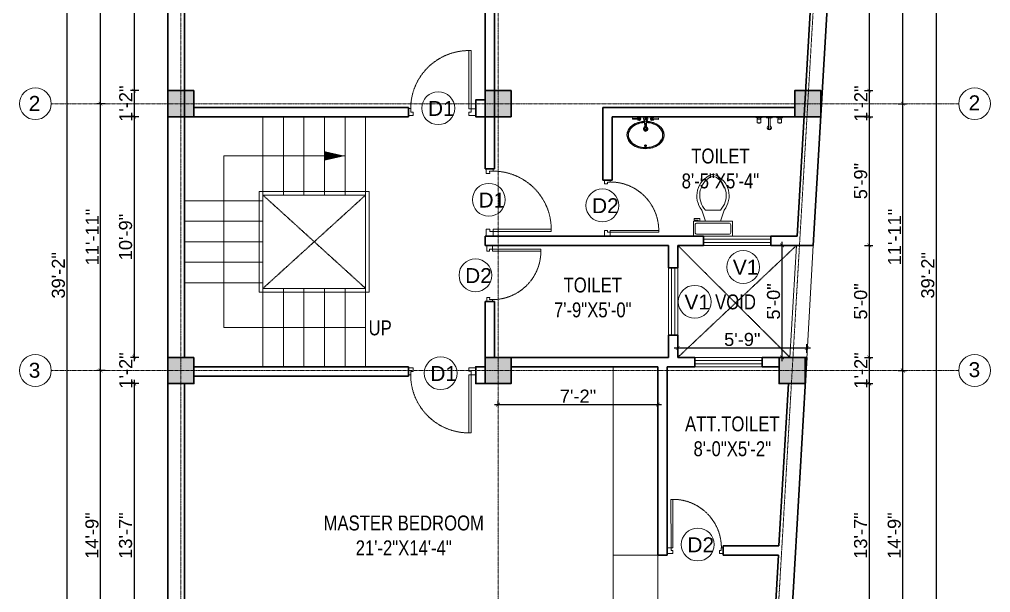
# Model space of a CAD drawing. Header units: inches. Extents: x 84707 to 107235, y 3922 to 10323.
# Drawn here: x 96480 to 97000, y 8491 to 8798 of the extents above; entities that cross this region are included whole.
import ezdxf

# ---------------------------------------------------------------- set-up
doc = ezdxf.new("R2010")
doc.units = ezdxf.units.IN
doc.header["$MEASUREMENT"] = 0
doc.linetypes.add('CENTER', pattern=[2, 1.25, -0.25, 0.25, -0.25])
doc.linetypes.add('HIDDEN', pattern=[0.375, 0.25, -0.125])
for name, color, linetype, lineweight in [('Annotate-Lite.w', 4, 'Continuous', 9), ('Annotations-Bold.w', 2, 'Continuous', 13), ('COLOUM', 3, 'Continuous', 35), ('DIM-2', 4, 'Continuous', 20), ('Door-Window.w', 4, 'Continuous', 15), ('Fittings', 9, 'Continuous', 5), ('furniture', 45, 'Continuous', 0), ('FURNT', 31, 'Continuous', 15), ('HA', 254, 'Continuous', 9), ('hatch', 9, 'Continuous', 0), ('stair', 6, 'Continuous', 5), ('wall', 240, 'Continuous', 30), ('wall light', 6, 'Continuous', 18), ('window', 130, 'Continuous', 13)]:
    doc.layers.add(name, color=color, linetype=linetype, lineweight=lineweight)
doc.styles.add('ARAIL', font='arial.ttf')
doc.styles.add('DIM', font='arial.ttf', dxfattribs={"width": 0.8})
doc.styles.add('gaurav', font='arial.ttf')
doc.dimstyles.new('8 inch dim', dxfattribs={"dimtxt": 7, "dimasz": 2, "dimexe": 2, "dimexo": 1, "dimgap": 1, "dimtad": 1, "dimdec": 0, "dimzin": 3, "dimdsep": 46, "dimlunit": 4, "dimtxsty": 'ARAIL', "dimblk": 'ARCHTICK', "dimcen": 0.09, "dimdle": 2, "dimadec": 0, "dimazin": 0, "dimtfac": 1, "dimtdec": 0, "dimtix": 1, "dimtofl": 0, "dimtmove": 1, "dimatfit": 3, "dimldrblk": 'ARCHTICK', "dimfxlon": 1, "dimtolj": 1, "dimtzin": 0, "dimarcsym": 0})

# ---------------------------------------------------------------- blocks, each defined once
blk = doc.blocks.new('column 14')
at = {"layer": 'COLOUM'}
h = blk.add_hatch(color=256, dxfattribs=at)
h.dxf.hatch_style = 1
h.paths.add_polyline_path([(7, 7), (-7, 7), (-7, -7), (7, -7)])
blk.add_lwpolyline([(7, 7), (7, -7), (-7, -7), (-7, 7)], close=True, dxfattribs=at)
blk = doc.blocks.new('*U9')
at = {"layer": 'Door-Window.w', "ltscale": 3}
for p, q in [((11067.44, 10097.93), (11092.24, 10116.76)), ((11068.18, 10096.96), (11093, 10115.8)), ((11092.24, 10116.76), (11093, 10115.8)), ((11063.03, 10097.66), (11065.96, 10099.89)), ((11065.25, 10094.74), (11063.03, 10097.66)), ((11065.96, 10099.89), (11067.44, 10097.93)), ((11065.97, 10096.82), (11067.44, 10097.93)), ((11067.44, 10097.93), (11068.18, 10096.96)), ((11066.71, 10095.85), (11065.25, 10094.74)), ((11066.71, 10095.85), (11065.97, 10096.82)), ((11084.8, 10072.06), (11083.33, 10070.95)), ((11084.8, 10072.06), (11085.54, 10071.08)), ((11085.54, 10071.08), (11087, 10072.19)), ((11087.74, 10071.22), (11087, 10072.19)), ((11084.81, 10068.99), (11083.33, 10070.95)), ((11084.81, 10068.99), (11087.74, 10071.22))]:
    blk.add_line(p, q, dxfattribs=at)
at = {"layer": 'Door-Window.w', "color": 9, "linetype": 'HIDDEN', "lineweight": 18}
blk.add_arc((11068.18, 10096.96), 31.16, 307.2347, 37.1906, dxfattribs=at)
blk = doc.blocks.new('Toilet - top')
at = {"layer": 'furniture'}
for p, q in [((9.5, -6), (9.5, -2)), ((-10, -8.5), (-8, -8.5)), ((-10, -9.5), (-10, -8.5)), ((-7, -9.5), (-10, -9.5)), ((-8, -8.5), (-8, -8)), ((-7, -8), (-7, -9.5)), ((-4, -8), (-6, -14)), ((4, -8), (6, -14)), ((4, -14), (-4, -14))]:
    blk.add_line(p, q, dxfattribs=at)
blk.add_lwpolyline([(10.5, -8), (10.5, 0), (-10.5, 0), (-10.5, -8)], close=True, dxfattribs=at)
for points in [[(-9.5, -2), (-9.5, -6)], [(8.5, -1), (-8.5, -1)], [(-8.5, -7), (8.5, -7)]]:
    blk.add_lwpolyline(points, dxfattribs=at)
for centre, radius, start, end in [((-8.62, -1.88), 0.884, 81.8699, 188.1301), ((8.62, -1.88), 0.884, 351.8699, 98.1301), ((-8.62, -6.12), 0.884, 171.8699, 278.1301), ((8.62, -6.12), 0.884, 261.8699, 8.1301), ((3.52, -21.58), 12.17, 141.4691, 247.9714), ((4.2, -21.82), 11.33, 136.3677, 238.9468), ((-3.52, -21.58), 12.17, 292.0284, 38.5307), ((-4.2, -21.82), 11.33, 301.053, 43.6321), ((0, -27.88), 4, 245.7318, 294.2682), ((0, -29), 4, 254.8605, 285.1395)]:
    blk.add_arc(centre, radius, start, end, dxfattribs=at)
blk = doc.blocks.new('A$C604E024C')
at = {"layer": 'hatch', "color": 9, "linetype": 'ByBlock'}
for p, q in [((-107, 6), (-198, 9)), ((-101, 4), (-101, -4)), ((-101, 4), (-101, 1)), ((-101, 4), (-101, 4)), ((-101, 1), (-97, 1)), ((-101, 0), (-101, -4)), ((-101, 0), (-97, 0)), ((-97, 4), (-97, 1)), ((-97, 4), (-96, 4)), ((-96, 4), (-96, -4)), ((-6, 4), (-6, -4)), ((-6, 4), (-5, 4)), ((-5, 4), (-5, -4)), ((0, 13), (0, -13)), ((1, 4), (1, -4)), ((1, 4), (3, 4)), ((2, 4), (2, 1)), ((2, 4), (3, 4)), ((2, 1), (3, 1)), ((100, 2), (101, 2)), ((107, 6), (198, 9)), ((199, 8), (199, -8)), ((-107, -6), (-198, -9)), ((-101, -4), (-101, -4)), ((-101, -4), (-101, -4)), ((-97, 0), (-97, -4)), ((-97, -4), (-96, -4)), ((-96, -4), (-96, -4)), ((-6, -4), (-1, -4)), ((-5, -4), (-1, -4)), ((-1, -4), (-1, -4)), ((1, -4), (3, -4)), ((2, 0), (2, -4)), ((2, 0), (3, 0)), ((2, -4), (3, -4)), ((100, -2), (101, -2)), ((107, -6), (198, -9))]:
    blk.add_line(p, q, dxfattribs=at)
for points in [[(35, -3), (35, -3, 0.267949), (35, 2), (20, 29, 0.267949), (15, 31), (-15, 31, 0.267949), (-20, 29), (-35, 2, 0.267949), (-35, -3)], [(0, 13), (-5, 13, 0.267949), (-9, 10), (-13, 2, 0.267949), (-13, -3), (-9, -10, 0.267949), (-5, -13), (0, -13)], [(0, 13), (5, 13, -0.267949), (9, 10), (13, 2, -0.267949), (13, -3), (9, -10, -0.267949), (5, -13), (0, -13)], [(-15, -149, 0.267949), (-15, -154), (-9, -163, 0.267949), (-5, -166), (0, -166)], [(15, -149, -0.267949), (15, -154), (9, -163, -0.267949), (5, -166), (0, -166)]]:
    blk.add_lwpolyline(points, format="xyb", dxfattribs=at)
for centre, radius, start, end in [((-148, 0), 51.6, 171.6285, 188.3715), ((-198, 8), 1, 88.5767, 180), ((-99, 0), 27.8, 193.9353, 166.0647), ((-99, 0), 16.1, 203.4772, 156.5228), ((-99, 0), 13.6, 207.8254, 152.1746), ((-99, 0), 10.7, 215.7665, 144.2335), ((3, 2), 1.6, 270, 90.0142), ((3, 2), 2.2, 301.4048, 90), ((3, -2), 2.5, 270, 62.7097), ((99, 0), 27.8, 13.9353, 346.0647), ((99, 0), 16.1, 23.4772, 336.5228), ((99, 0), 13.6, 27.8254, 332.1746), ((99, 0), 10.7, 35.7665, 324.2335), ((198, 8), 1, 0, 91.4233), ((-198, -8), 1, 180, 271.4233), ((-325, -117), 312, 354.1333, 21.5654), ((-1093, -110), 1085, 357.1828, 5.6778), ((3, -2), 1.9, 270, 90), ((1084, -109), 1075, 174.3028, 182.8736), ((325, -117), 312, 158.4157, 185.9255), ((198, -8), 1, 268.5767, 0)]:
    blk.add_arc(centre, radius, start, end, dxfattribs=at)
blk.add_ellipse((99, 0), major_axis=(0, 4.4), ratio=0.647537, start_param=-0.996154, end_param=4.137747, dxfattribs=at)
blk.add_open_spline([(100, 2), (100, 3), (100, 3), (100, 3), (99, 4), (99, 4), (99, 4), (99, 4), (98, 4), (98, 4), (98, 3), (97, 3), (97, 3), (97, 2), (97, 2), (96, 1), (96, 0), (96, 0), (96, -2), (97, -2), (97, -3), (97, -3), (98, -4), (98, -4), (99, -4), (99, -4), (99, -4), (100, -3), (100, -3), (100, -3), (100, -2)], degree=3, knots=[5.296065, 5.296065, 5.296065, 5.296065, 5.668493, 5.668493, 6.044953, 6.044953, 6.283185, 6.283185, 6.283185, 6.618814, 6.618814, 6.954443, 6.954443, 7.290072, 7.290072, 7.6257, 7.6257, 8.094621, 8.094621, 8.563542, 8.563542, 8.940002, 8.940002, 9.316461, 9.316461, 9.692921, 9.692921, 10.069381, 10.069381, 10.411893, 10.411893, 10.411893, 10.411893], dxfattribs=at)
blk = doc.blocks.new('basin')
at = {"layer": 'furniture', "lineweight": -3}
for radius, start, end in [(1.14, 113.503, 66.2712), (0.79, 126.715, 52.8739)]:
    blk.add_arc((134195.31, -39122.53), radius, start, end, dxfattribs=at)
at = {"layer": 'furniture'}
blk.add_ellipse((134195.31, -39125.83), major_axis=(-9.97, 0), ratio=0.736887, start_param=4.757716, end_param=10.948885, dxfattribs=at)
at = {"layer": 'furniture', "linetype": 'ByBlock'}
blk.add_ellipse((134195.31, -39125.83), major_axis=(9.97, 0), ratio=0.736887, dxfattribs=at)
at = {"layer": 'furniture', "lineweight": -3}
blk.add_ellipse((134195.31, -39131.57), major_axis=(0.448, 0), ratio=0.674502, dxfattribs=at)
blk.add_open_spline([(134194.69, -39119.15), (134194.32, -39119.17), (134193.96, -39119.2), (134193.09, -39119.32), (134192.57, -39119.42), (134191.58, -39119.69), (134191.1, -39119.85), (134190.19, -39120.23), (134189.76, -39120.45), (134188.95, -39120.93), (134188.57, -39121.2), (134187.89, -39121.77), (134187.59, -39122.07), (134187.06, -39122.71), (134186.83, -39123.04), (134186.45, -39123.73), (134186.3, -39124.08), (134186.09, -39124.79), (134186.03, -39125.15), (134185.99, -39125.61), (134185.99, -39125.72), (134185.99, -39125.83), (134185.99, -39126.08), (134186.01, -39126.34), (134186.11, -39126.94), (134186.2, -39127.29), (134186.47, -39127.97), (134186.64, -39128.31), (134187.06, -39128.96), (134187.31, -39129.28), (134187.88, -39129.88), (134188.2, -39130.16), (134188.9, -39130.7), (134189.28, -39130.94), (134190.1, -39131.39), (134190.53, -39131.59), (134191.45, -39131.93), (134191.92, -39132.08), (134192.9, -39132.31), (134193.4, -39132.4), (134194.43, -39132.51), (134194.94, -39132.53), (134195.97, -39132.52), (134196.49, -39132.48), (134197.5, -39132.35), (134198, -39132.25), (134198.97, -39132), (134199.44, -39131.84), (134200.34, -39131.48), (134200.76, -39131.27), (134201.56, -39130.8), (134201.93, -39130.55), (134202.61, -39130), (134202.91, -39129.71), (134203.45, -39129.1), (134203.69, -39128.78), (134204.08, -39128.12), (134204.24, -39127.78), (134204.48, -39127.09), (134204.56, -39126.74), (134204.64, -39126.04), (134204.64, -39125.69), (134204.57, -39124.98), (134204.49, -39124.62), (134204.25, -39123.91), (134204.09, -39123.56), (134203.69, -39122.89), (134203.45, -39122.56), (134202.89, -39121.93), (134202.58, -39121.63), (134201.88, -39121.07), (134201.49, -39120.81), (134200.67, -39120.35), (134200.22, -39120.13), (134199.3, -39119.77), (134198.81, -39119.62), (134197.81, -39119.37), (134197.29, -39119.28), (134196.49, -39119.19), (134196.22, -39119.16), (134195.94, -39119.15)], degree=3, knots=[4.778413, 4.778413, 4.778413, 4.778413, 4.89303, 4.89303, 5.060537, 5.060537, 5.228045, 5.228045, 5.395552, 5.395552, 5.56306, 5.56306, 5.730567, 5.730567, 5.898075, 5.898075, 6.065582, 6.065582, 6.233089, 6.233089, 6.283185, 6.283185, 6.283185, 6.401225, 6.401225, 6.564378, 6.564378, 6.727532, 6.727532, 6.890685, 6.890685, 7.053839, 7.053839, 7.216992, 7.216992, 7.380146, 7.380146, 7.543299, 7.543299, 7.706452, 7.706452, 7.869606, 7.869606, 8.032759, 8.032759, 8.195913, 8.195913, 8.359066, 8.359066, 8.52222, 8.52222, 8.685373, 8.685373, 8.848527, 8.848527, 9.01168, 9.01168, 9.174834, 9.174834, 9.337987, 9.337987, 9.501141, 9.501141, 9.668648, 9.668648, 9.836155, 9.836155, 10.003663, 10.003663, 10.17117, 10.17117, 10.338678, 10.338678, 10.506185, 10.506185, 10.673693, 10.673693, 10.8412, 10.8412, 10.929386, 10.929386, 10.929386, 10.929386], dxfattribs=at)
at = {"layer": 'furniture'}
blk.add_open_spline([(134195.86, -39131.57), (134195.86, -39131.55), (134195.86, -39131.52), (134195.84, -39131.46), (134195.83, -39131.44), (134195.79, -39131.36), (134195.75, -39131.32), (134195.66, -39131.25), (134195.6, -39131.23), (134195.46, -39131.18), (134195.36, -39131.16), (134195.17, -39131.17), (134195.07, -39131.2), (134194.94, -39131.27), (134194.9, -39131.3), (134194.83, -39131.37), (134194.8, -39131.4), (134194.77, -39131.48), (134194.76, -39131.52), (134194.75, -39131.6), (134194.76, -39131.65), (134194.79, -39131.73), (134194.81, -39131.76), (134194.87, -39131.83), (134194.9, -39131.86), (134194.98, -39131.9), (134195.02, -39131.92), (134195.15, -39131.97), (134195.25, -39131.99), (134195.44, -39131.98), (134195.54, -39131.95), (134195.67, -39131.89), (134195.72, -39131.85), (134195.79, -39131.78), (134195.81, -39131.75), (134195.85, -39131.67), (134195.86, -39131.63), (134195.86, -39131.58), (134195.86, -39131.58), (134195.86, -39131.57)], degree=3, knots=[0, 0, 0, 0, 0.188397, 0.188397, 0.376794, 0.376794, 0.73698, 0.73698, 1.097166, 1.097166, 1.657793, 1.657793, 2.21842, 2.21842, 2.564182, 2.564182, 2.840364, 2.840364, 3.116547, 3.116547, 3.39273, 3.39273, 3.668913, 3.668913, 3.945096, 3.945096, 4.221279, 4.221279, 4.783807, 4.783807, 5.346334, 5.346334, 5.697184, 5.697184, 5.974645, 5.974645, 6.252106, 6.252106, 6.283185, 6.283185, 6.283185, 6.283185], dxfattribs=at)
at = {"layer": 'furniture', "xscale": 0.03499430959345774, "yscale": 0.03499430959345774, "zscale": 0.03499430959345774, "rotation": 359.9929103328581}
blk.add_blockref('A$C604E024C', (134195.31, -39117.12), dxfattribs=at)
blk = doc.blocks.new('*U6')
at = {"layer": 'Door-Window.w', "ltscale": 3}
for p, q in [((11063.05, 10097.68), (11065.97, 10099.9)), ((11063.05, 10097.68), (11064.53, 10095.73)), ((11065.25, 10097.81), (11066.71, 10098.92)), ((11065.99, 10096.84), (11065.25, 10097.81)), ((11065.97, 10099.9), (11066.71, 10098.92)), ((11065.99, 10096.84), (11064.53, 10095.73)), ((11085.5, 10074.13), (11110.32, 10092.96)), ((11111.05, 10091.97), (11110.32, 10092.96)), ((11086.24, 10073.15), (11111.05, 10091.97)), ((11084.04, 10073.02), (11082.57, 10071.91)), ((11082.57, 10071.91), (11084.79, 10068.98)), ((11084.04, 10073.02), (11084.78, 10072.04)), ((11084.78, 10072.04), (11086.24, 10073.15)), ((11086.24, 10073.15), (11085.5, 10074.13)), ((11087.72, 10071.2), (11086.24, 10073.15)), ((11084.79, 10068.98), (11087.72, 10071.2))]:
    blk.add_line(p, q, dxfattribs=at)
at = {"layer": 'Door-Window.w', "color": 9, "linetype": 'HIDDEN', "lineweight": 18}
blk.add_arc((11085.5, 10074.13), 31.16, 37.1906, 127.1465, dxfattribs=at)
blk = doc.blocks.new('_ArchTick')
at = {"color": 0, "linetype": 'ByBlock', "const_width": 0.15}
blk.add_lwpolyline([(-0.5, -0.5), (0.5, 0.5)], dxfattribs=at)
blk = doc.blocks.new('*D196')
at = {"layer": 'Defpoints', "color": 0, "transparency": 16777216}
for p in [(96832.88, 8621.72), (96832.88, 8616.7), (96902, 8616.7)]:
    blk.add_point(p, dxfattribs=at)
at = {"layer": 'DIM-2', "color": 0, "lineweight": -2, "transparency": 16777216}
for p, q in [((96832.88, 8619.22), (96832.88, 8623.72)), ((96902, 8619.22), (96902, 8623.72)), ((96904, 8621.72), (96830.88, 8621.72))]:
    blk.add_line(p, q, dxfattribs=at)
at = {"layer": 'DIM-2', "color": 0, "lineweight": -2, "transparency": 16777216, "xscale": 2, "yscale": 2, "zscale": 2, "rotation": 180}
blk.add_blockref('_ArchTick', (96832.88, 8621.72), dxfattribs=at)
at = {"layer": 'DIM-2', "color": 0, "lineweight": -2, "transparency": 16777216, "xscale": 2, "yscale": 2, "zscale": 2}
blk.add_blockref('_ArchTick', (96902, 8621.72), dxfattribs=at)
at = {"layer": 'DIM-2', "color": 0, "transparency": 16777216, "insert": (96867.44, 8626.3), "char_height": 7, "attachment_point": 5, "style": 'ARAIL'}
blk.add_mtext('\\A1;5\'-9"', dxfattribs=at)
blk = doc.blocks.new('*D225')
at = {"layer": 'Defpoints', "color": 0, "transparency": 16777216}
for p in [(96559.59, 8895.7), (96505.59, 8425.7), (96559.59, 8425.7)]:
    blk.add_point(p, dxfattribs=at)
at = {"layer": 'DIM-2', "color": 0, "lineweight": -2, "transparency": 16777216}
for p, q in [((96508.09, 8895.7), (96503.59, 8895.7)), ((96505.59, 8897.7), (96505.59, 8423.7)), ((96508.09, 8425.7), (96503.59, 8425.7))]:
    blk.add_line(p, q, dxfattribs=at)
at = {"layer": 'DIM-2', "color": 0, "lineweight": -2, "transparency": 16777216, "xscale": 2, "yscale": 2, "zscale": 2}
for p, rotation in [((96505.59, 8895.7), 90), ((96505.59, 8425.7), 270)]:
    blk.add_blockref('_ArchTick', p, dxfattribs=dict(at, rotation=rotation))
at = {"layer": 'DIM-2', "color": 0, "transparency": 16777216, "insert": (96501.01, 8660.7), "char_height": 7, "attachment_point": 5, "rotation": 90, "style": 'ARAIL'}
blk.add_mtext('\\A1;39\'-2"', dxfattribs=at)
blk = doc.blocks.new('*D201')
at = {"layer": 'Defpoints', "color": 0, "transparency": 16777216}
for p in [(96559.59, 8881.7), (96541.59, 8759.7), (96559.59, 8759.7)]:
    blk.add_point(p, dxfattribs=at)
at = {"layer": 'DIM-2', "color": 0, "lineweight": -2, "transparency": 16777216}
for p, q in [((96541.59, 8883.7), (96541.59, 8757.7)), ((96544.09, 8881.7), (96539.59, 8881.7)), ((96544.09, 8759.7), (96539.59, 8759.7))]:
    blk.add_line(p, q, dxfattribs=at)
at = {"layer": 'DIM-2', "color": 0, "lineweight": -2, "transparency": 16777216, "xscale": 2, "yscale": 2, "zscale": 2}
for p, rotation in [((96541.59, 8881.7), 90), ((96541.59, 8759.7), 270)]:
    blk.add_blockref('_ArchTick', p, dxfattribs=dict(at, rotation=rotation))
at = {"layer": 'DIM-2', "color": 0, "transparency": 16777216, "insert": (96537.01, 8820.7), "char_height": 7, "attachment_point": 5, "rotation": 90, "style": 'ARAIL'}
blk.add_mtext('\\A1;10\'-2"', dxfattribs=at)
blk = doc.blocks.new('*D202')
at = {"layer": 'Defpoints', "color": 0, "transparency": 16777216}
for p in [(96559.59, 8759.7), (96541.59, 8745.7), (96559.59, 8745.7)]:
    blk.add_point(p, dxfattribs=at)
at = {"layer": 'DIM-2', "color": 0, "lineweight": -2, "transparency": 16777216}
for p, q in [((96544.09, 8759.7), (96539.59, 8759.7)), ((96541.59, 8761.7), (96541.59, 8743.7)), ((96544.09, 8745.7), (96539.59, 8745.7))]:
    blk.add_line(p, q, dxfattribs=at)
at = {"layer": 'DIM-2', "color": 0, "lineweight": -2, "transparency": 16777216, "xscale": 2, "yscale": 2, "zscale": 2}
for p, rotation in [((96541.59, 8759.7), 90), ((96541.59, 8745.7), 270)]:
    blk.add_blockref('_ArchTick', p, dxfattribs=dict(at, rotation=rotation))
at = {"layer": 'DIM-2', "color": 0, "transparency": 16777216, "insert": (96537.07, 8752.7), "char_height": 7, "attachment_point": 5, "rotation": 90, "style": 'ARAIL'}
blk.add_mtext('\\A1;1\'-2"', dxfattribs=at)
blk = doc.blocks.new('*D203')
at = {"layer": 'Defpoints', "color": 0, "transparency": 16777216}
for p in [(96559.59, 8745.7), (96541.59, 8616.7), (96559.59, 8616.7)]:
    blk.add_point(p, dxfattribs=at)
at = {"layer": 'DIM-2', "color": 0, "lineweight": -2, "transparency": 16777216}
for p, q in [((96541.59, 8747.7), (96541.59, 8614.7)), ((96544.09, 8745.7), (96539.59, 8745.7)), ((96544.09, 8616.7), (96539.59, 8616.7))]:
    blk.add_line(p, q, dxfattribs=at)
at = {"layer": 'DIM-2', "color": 0, "lineweight": -2, "transparency": 16777216, "xscale": 2, "yscale": 2, "zscale": 2}
for p, rotation in [((96541.59, 8745.7), 90), ((96541.59, 8616.7), 270)]:
    blk.add_blockref('_ArchTick', p, dxfattribs=dict(at, rotation=rotation))
at = {"layer": 'DIM-2', "color": 0, "transparency": 16777216, "insert": (96537.01, 8681.2), "char_height": 7, "attachment_point": 5, "rotation": 90, "style": 'ARAIL'}
blk.add_mtext('\\A1;10\'-9"', dxfattribs=at)
blk = doc.blocks.new('*D204')
at = {"layer": 'Defpoints', "color": 0, "transparency": 16777216}
for p in [(96559.59, 8616.7), (96541.59, 8602.7), (96559.59, 8602.7)]:
    blk.add_point(p, dxfattribs=at)
at = {"layer": 'DIM-2', "color": 0, "lineweight": -2, "transparency": 16777216}
for p, q in [((96541.59, 8616.7), (96541.59, 8618.7)), ((96544.09, 8616.7), (96539.59, 8616.7)), ((96544.09, 8602.7), (96539.59, 8602.7)), ((96541.59, 8602.7), (96541.59, 8600.7))]:
    blk.add_line(p, q, dxfattribs=at)
at = {"layer": 'DIM-2', "color": 0, "lineweight": -2, "transparency": 16777216, "xscale": 2, "yscale": 2, "zscale": 2}
for p, rotation in [((96541.59, 8616.7), 270), ((96541.59, 8602.7), 90)]:
    blk.add_blockref('_ArchTick', p, dxfattribs=dict(at, rotation=rotation))
at = {"layer": 'DIM-2', "color": 0, "transparency": 16777216, "insert": (96537.07, 8609.7), "char_height": 7, "attachment_point": 5, "rotation": 90, "style": 'ARAIL'}
blk.add_mtext('\\A1;1\'-2"', dxfattribs=at)
blk = doc.blocks.new('*D205')
at = {"layer": 'Defpoints', "color": 0, "transparency": 16777216}
for p in [(96559.59, 8602.7), (96541.59, 8439.7), (96559.59, 8439.7)]:
    blk.add_point(p, dxfattribs=at)
at = {"layer": 'DIM-2', "color": 0, "lineweight": -2, "transparency": 16777216}
for p, q in [((96544.09, 8602.7), (96539.59, 8602.7)), ((96541.59, 8604.7), (96541.59, 8437.7)), ((96544.09, 8439.7), (96539.59, 8439.7))]:
    blk.add_line(p, q, dxfattribs=at)
at = {"layer": 'DIM-2', "color": 0, "lineweight": -2, "transparency": 16777216, "xscale": 2, "yscale": 2, "zscale": 2}
for p, rotation in [((96541.59, 8602.7), 90), ((96541.59, 8439.7), 270)]:
    blk.add_blockref('_ArchTick', p, dxfattribs=dict(at, rotation=rotation))
at = {"layer": 'DIM-2', "color": 0, "transparency": 16777216, "insert": (96537.01, 8521.2), "char_height": 7, "attachment_point": 5, "rotation": 90, "style": 'ARAIL'}
blk.add_mtext('\\A1;13\'-7"', dxfattribs=at)
blk = doc.blocks.new('*D207')
at = {"layer": 'Defpoints', "color": 0, "transparency": 16777216}
for p in [(96523.59, 8609.7), (96559.59, 8609.7), (96559.59, 8432.7)]:
    blk.add_point(p, dxfattribs=at)
at = {"layer": 'DIM-2', "color": 0, "lineweight": -2, "transparency": 16777216}
for p, q in [((96526.09, 8609.7), (96521.59, 8609.7)), ((96523.59, 8430.7), (96523.59, 8611.7)), ((96526.09, 8432.7), (96521.59, 8432.7))]:
    blk.add_line(p, q, dxfattribs=at)
at = {"layer": 'DIM-2', "color": 0, "lineweight": -2, "transparency": 16777216, "xscale": 2, "yscale": 2, "zscale": 2}
for p, rotation in [((96523.59, 8609.7), 90), ((96523.59, 8432.7), 270)]:
    blk.add_blockref('_ArchTick', p, dxfattribs=dict(at, rotation=rotation))
at = {"layer": 'DIM-2', "color": 0, "transparency": 16777216, "insert": (96519.01, 8521.2), "char_height": 7, "attachment_point": 5, "rotation": 90, "style": 'ARAIL'}
blk.add_mtext('\\A1;14\'-9"', dxfattribs=at)
blk = doc.blocks.new('*D208')
at = {"layer": 'Defpoints', "color": 0, "transparency": 16777216}
for p in [(96523.59, 8752.7), (96559.59, 8752.7), (96559.59, 8609.7)]:
    blk.add_point(p, dxfattribs=at)
at = {"layer": 'DIM-2', "color": 0, "lineweight": -2, "transparency": 16777216}
for p, q in [((96523.59, 8607.7), (96523.59, 8754.7)), ((96526.09, 8752.7), (96521.59, 8752.7)), ((96526.09, 8609.7), (96521.59, 8609.7))]:
    blk.add_line(p, q, dxfattribs=at)
at = {"layer": 'DIM-2', "color": 0, "lineweight": -2, "transparency": 16777216, "xscale": 2, "yscale": 2, "zscale": 2}
for p, rotation in [((96523.59, 8752.7), 90), ((96523.59, 8609.7), 270)]:
    blk.add_blockref('_ArchTick', p, dxfattribs=dict(at, rotation=rotation))
at = {"layer": 'DIM-2', "color": 0, "transparency": 16777216, "insert": (96519.07, 8681.2), "char_height": 7, "attachment_point": 5, "rotation": 90, "style": 'ARAIL'}
blk.add_mtext('\\A1;11\'-11"', dxfattribs=at)
blk = doc.blocks.new('*D209')
at = {"layer": 'Defpoints', "color": 0, "transparency": 16777216}
for p in [(96523.59, 8888.7), (96559.59, 8888.7), (96559.59, 8752.7)]:
    blk.add_point(p, dxfattribs=at)
at = {"layer": 'DIM-2', "color": 0, "lineweight": -2, "transparency": 16777216}
for p, q in [((96526.09, 8888.7), (96521.59, 8888.7)), ((96523.59, 8750.7), (96523.59, 8890.7)), ((96526.09, 8752.7), (96521.59, 8752.7))]:
    blk.add_line(p, q, dxfattribs=at)
at = {"layer": 'DIM-2', "color": 0, "lineweight": -2, "transparency": 16777216, "xscale": 2, "yscale": 2, "zscale": 2}
for p, rotation in [((96523.59, 8888.7), 90), ((96523.59, 8752.7), 270)]:
    blk.add_blockref('_ArchTick', p, dxfattribs=dict(at, rotation=rotation))
at = {"layer": 'DIM-2', "color": 0, "transparency": 16777216, "insert": (96519.07, 8820.7), "char_height": 7, "attachment_point": 5, "rotation": 90, "style": 'ARAIL'}
blk.add_mtext('\\A1;11\'-4"', dxfattribs=at)
blk = doc.blocks.new('*D210')
at = {"layer": 'Defpoints', "color": 0, "transparency": 16777216}
for p in [(96917.46, 8881.7), (96909.53, 8759.7), (96935.46, 8759.7)]:
    blk.add_point(p, dxfattribs=at)
at = {"layer": 'DIM-2', "color": 0, "lineweight": -2, "transparency": 16777216}
for p, q in [((96935.46, 8883.7), (96935.46, 8757.7)), ((96932.96, 8881.7), (96937.46, 8881.7)), ((96932.96, 8759.7), (96937.46, 8759.7))]:
    blk.add_line(p, q, dxfattribs=at)
at = {"layer": 'DIM-2', "color": 0, "lineweight": -2, "transparency": 16777216, "xscale": 2, "yscale": 2, "zscale": 2}
for p, rotation in [((96935.46, 8881.7), 90), ((96935.46, 8759.7), 270)]:
    blk.add_blockref('_ArchTick', p, dxfattribs=dict(at, rotation=rotation))
at = {"layer": 'DIM-2', "color": 0, "transparency": 16777216, "insert": (96930.89, 8820.7), "char_height": 7, "attachment_point": 5, "rotation": 90, "style": 'ARAIL'}
blk.add_mtext('\\A1;10\'-2"', dxfattribs=at)
blk = doc.blocks.new('*D211')
at = {"layer": 'Defpoints', "color": 0, "transparency": 16777216}
for p in [(96909.53, 8759.7), (96909.53, 8745.7), (96935.46, 8745.7)]:
    blk.add_point(p, dxfattribs=at)
at = {"layer": 'DIM-2', "color": 0, "lineweight": -2, "transparency": 16777216}
for p, q in [((96932.96, 8759.7), (96937.46, 8759.7)), ((96935.46, 8761.7), (96935.46, 8743.7)), ((96932.96, 8745.7), (96937.46, 8745.7))]:
    blk.add_line(p, q, dxfattribs=at)
at = {"layer": 'DIM-2', "color": 0, "lineweight": -2, "transparency": 16777216, "xscale": 2, "yscale": 2, "zscale": 2}
for p, rotation in [((96935.46, 8759.7), 90), ((96935.46, 8745.7), 270)]:
    blk.add_blockref('_ArchTick', p, dxfattribs=dict(at, rotation=rotation))
at = {"layer": 'DIM-2', "color": 0, "transparency": 16777216, "insert": (96930.95, 8752.7), "char_height": 7, "attachment_point": 5, "rotation": 90, "style": 'ARAIL'}
blk.add_mtext('\\A1;1\'-2"', dxfattribs=at)
blk = doc.blocks.new('*D212')
at = {"layer": 'Defpoints', "color": 0, "transparency": 16777216}
for p in [(96909.53, 8745.7), (96905.5, 8676.7), (96935.46, 8676.7)]:
    blk.add_point(p, dxfattribs=at)
at = {"layer": 'DIM-2', "color": 0, "lineweight": -2, "transparency": 16777216}
for p, q in [((96935.46, 8747.7), (96935.46, 8674.7)), ((96932.96, 8745.7), (96937.46, 8745.7)), ((96932.96, 8676.7), (96937.46, 8676.7))]:
    blk.add_line(p, q, dxfattribs=at)
at = {"layer": 'DIM-2', "color": 0, "lineweight": -2, "transparency": 16777216, "xscale": 2, "yscale": 2, "zscale": 2}
for p, rotation in [((96935.46, 8745.7), 90), ((96935.46, 8676.7), 270)]:
    blk.add_blockref('_ArchTick', p, dxfattribs=dict(at, rotation=rotation))
at = {"layer": 'DIM-2', "color": 0, "transparency": 16777216, "insert": (96930.89, 8711.2), "char_height": 7, "attachment_point": 5, "rotation": 90, "style": 'ARAIL'}
blk.add_mtext('\\A1;5\'-9"', dxfattribs=at)
blk = doc.blocks.new('*D213')
at = {"layer": 'Defpoints', "color": 0, "transparency": 16777216}
for p in [(96905.5, 8676.7), (96902, 8616.7), (96935.46, 8616.7)]:
    blk.add_point(p, dxfattribs=at)
at = {"layer": 'DIM-2', "color": 0, "lineweight": -2, "transparency": 16777216}
for p, q in [((96932.96, 8676.7), (96937.46, 8676.7)), ((96935.46, 8678.7), (96935.46, 8614.7)), ((96932.96, 8616.7), (96937.46, 8616.7))]:
    blk.add_line(p, q, dxfattribs=at)
at = {"layer": 'DIM-2', "color": 0, "lineweight": -2, "transparency": 16777216, "xscale": 2, "yscale": 2, "zscale": 2}
for p, rotation in [((96935.46, 8676.7), 90), ((96935.46, 8616.7), 270)]:
    blk.add_blockref('_ArchTick', p, dxfattribs=dict(at, rotation=rotation))
at = {"layer": 'DIM-2', "color": 0, "transparency": 16777216, "insert": (96930.89, 8646.7), "char_height": 7, "attachment_point": 5, "rotation": 90, "style": 'ARAIL'}
blk.add_mtext('\\A1;5\'-0"', dxfattribs=at)
blk = doc.blocks.new('*D214')
at = {"layer": 'Defpoints', "color": 0, "transparency": 16777216}
for p in [(96902, 8616.7), (96901.19, 8602.7), (96935.46, 8602.7)]:
    blk.add_point(p, dxfattribs=at)
at = {"layer": 'DIM-2', "color": 0, "lineweight": -2, "transparency": 16777216}
for p, q in [((96935.46, 8618.7), (96935.46, 8600.7)), ((96932.96, 8616.7), (96937.46, 8616.7)), ((96932.96, 8602.7), (96937.46, 8602.7))]:
    blk.add_line(p, q, dxfattribs=at)
at = {"layer": 'DIM-2', "color": 0, "lineweight": -2, "transparency": 16777216, "xscale": 2, "yscale": 2, "zscale": 2}
for p, rotation in [((96935.46, 8616.7), 90), ((96935.46, 8602.7), 270)]:
    blk.add_blockref('_ArchTick', p, dxfattribs=dict(at, rotation=rotation))
at = {"layer": 'DIM-2', "color": 0, "transparency": 16777216, "insert": (96930.95, 8609.7), "char_height": 7, "attachment_point": 5, "rotation": 90, "style": 'ARAIL'}
blk.add_mtext('\\A1;1\'-2"', dxfattribs=at)
blk = doc.blocks.new('*D215')
at = {"layer": 'Defpoints', "color": 0, "transparency": 16777216}
for p in [(96901.19, 8602.7), (96890.86, 8439.7), (96935.46, 8439.7)]:
    blk.add_point(p, dxfattribs=at)
at = {"layer": 'DIM-2', "color": 0, "lineweight": -2, "transparency": 16777216}
for p, q in [((96932.96, 8602.7), (96937.46, 8602.7)), ((96935.46, 8604.7), (96935.46, 8437.7)), ((96932.96, 8439.7), (96937.46, 8439.7))]:
    blk.add_line(p, q, dxfattribs=at)
at = {"layer": 'DIM-2', "color": 0, "lineweight": -2, "transparency": 16777216, "xscale": 2, "yscale": 2, "zscale": 2}
for p, rotation in [((96935.46, 8602.7), 90), ((96935.46, 8439.7), 270)]:
    blk.add_blockref('_ArchTick', p, dxfattribs=dict(at, rotation=rotation))
at = {"layer": 'DIM-2', "color": 0, "transparency": 16777216, "insert": (96930.88, 8521.2), "char_height": 7, "attachment_point": 5, "rotation": 90, "style": 'ARAIL'}
blk.add_mtext('\\A1;13\'-7"', dxfattribs=at)
blk = doc.blocks.new('*D217')
at = {"layer": 'Defpoints', "color": 0, "transparency": 16777216}
for p in [(96894.19, 8609.7), (96953.46, 8609.7), (96883.86, 8432.7)]:
    blk.add_point(p, dxfattribs=at)
at = {"layer": 'DIM-2', "color": 0, "lineweight": -2, "transparency": 16777216}
for p, q in [((96950.96, 8609.7), (96955.46, 8609.7)), ((96953.46, 8430.7), (96953.46, 8611.7)), ((96950.96, 8432.7), (96955.46, 8432.7))]:
    blk.add_line(p, q, dxfattribs=at)
at = {"layer": 'DIM-2', "color": 0, "lineweight": -2, "transparency": 16777216, "xscale": 2, "yscale": 2, "zscale": 2}
for p, rotation in [((96953.46, 8609.7), 90), ((96953.46, 8432.7), 270)]:
    blk.add_blockref('_ArchTick', p, dxfattribs=dict(at, rotation=rotation))
at = {"layer": 'DIM-2', "color": 0, "transparency": 16777216, "insert": (96948.89, 8521.2), "char_height": 7, "attachment_point": 5, "rotation": 90, "style": 'ARAIL'}
blk.add_mtext('\\A1;14\'-9"', dxfattribs=at)
blk = doc.blocks.new('*D218')
at = {"layer": 'Defpoints', "color": 0, "transparency": 16777216}
for p in [(96917.46, 8895.7), (96971.46, 8895.7), (96890.86, 8425.7)]:
    blk.add_point(p, dxfattribs=at)
at = {"layer": 'DIM-2', "color": 0, "lineweight": -2, "transparency": 16777216}
for p, q in [((96968.96, 8895.7), (96973.46, 8895.7)), ((96971.46, 8423.7), (96971.46, 8897.7)), ((96968.96, 8425.7), (96973.46, 8425.7))]:
    blk.add_line(p, q, dxfattribs=at)
at = {"layer": 'DIM-2', "color": 0, "lineweight": -2, "transparency": 16777216, "xscale": 2, "yscale": 2, "zscale": 2}
for p, rotation in [((96971.46, 8895.7), 90), ((96971.46, 8425.7), 270)]:
    blk.add_blockref('_ArchTick', p, dxfattribs=dict(at, rotation=rotation))
at = {"layer": 'DIM-2', "color": 0, "transparency": 16777216, "insert": (96966.88, 8660.7), "char_height": 7, "attachment_point": 5, "rotation": 90, "style": 'ARAIL'}
blk.add_mtext('\\A1;39\'-2"', dxfattribs=at)
blk = doc.blocks.new('*D219')
at = {"layer": 'Defpoints', "color": 0, "transparency": 16777216}
for p in [(96902.53, 8752.7), (96953.46, 8752.7), (96894.19, 8609.7)]:
    blk.add_point(p, dxfattribs=at)
at = {"layer": 'DIM-2', "color": 0, "lineweight": -2, "transparency": 16777216}
for p, q in [((96953.46, 8607.7), (96953.46, 8754.7)), ((96950.96, 8752.7), (96955.46, 8752.7)), ((96950.96, 8609.7), (96955.46, 8609.7))]:
    blk.add_line(p, q, dxfattribs=at)
at = {"layer": 'DIM-2', "color": 0, "lineweight": -2, "transparency": 16777216, "xscale": 2, "yscale": 2, "zscale": 2}
for p, rotation in [((96953.46, 8752.7), 90), ((96953.46, 8609.7), 270)]:
    blk.add_blockref('_ArchTick', p, dxfattribs=dict(at, rotation=rotation))
at = {"layer": 'DIM-2', "color": 0, "transparency": 16777216, "insert": (96948.95, 8681.2), "char_height": 7, "attachment_point": 5, "rotation": 90, "style": 'ARAIL'}
blk.add_mtext('\\A1;11\'-11"', dxfattribs=at)
blk = doc.blocks.new('*D220')
at = {"layer": 'Defpoints', "color": 0, "transparency": 16777216}
for p in [(96910.46, 8888.7), (96953.46, 8888.7), (96902.53, 8752.7)]:
    blk.add_point(p, dxfattribs=at)
at = {"layer": 'DIM-2', "color": 0, "lineweight": -2, "transparency": 16777216}
for p, q in [((96950.96, 8888.7), (96955.46, 8888.7)), ((96953.46, 8750.7), (96953.46, 8890.7)), ((96950.96, 8752.7), (96955.46, 8752.7))]:
    blk.add_line(p, q, dxfattribs=at)
at = {"layer": 'DIM-2', "color": 0, "lineweight": -2, "transparency": 16777216, "xscale": 2, "yscale": 2, "zscale": 2}
for p, rotation in [((96953.46, 8888.7), 90), ((96953.46, 8752.7), 270)]:
    blk.add_blockref('_ArchTick', p, dxfattribs=dict(at, rotation=rotation))
at = {"layer": 'DIM-2', "color": 0, "transparency": 16777216, "insert": (96948.95, 8820.7), "char_height": 7, "attachment_point": 5, "rotation": 90, "style": 'ARAIL'}
blk.add_mtext('\\A1;11\'-4"', dxfattribs=at)
blk = doc.blocks.new('*D197')
at = {"layer": 'Defpoints', "color": 0, "transparency": 16777216}
for p in [(96888.78, 8676.7), (96888.78, 8676.7), (96887.19, 8616.7)]:
    blk.add_point(p, dxfattribs=at)
at = {"layer": 'DIM-2', "color": 0, "lineweight": -2, "transparency": 16777216}
for p, q in [((96888.78, 8614.7), (96888.78, 8678.7)), ((96888.78, 8676.7), (96890.78, 8676.7)), ((96888.19, 8616.7), (96890.78, 8616.7))]:
    blk.add_line(p, q, dxfattribs=at)
at = {"layer": 'DIM-2', "color": 0, "lineweight": -2, "transparency": 16777216, "xscale": 2, "yscale": 2, "zscale": 2}
for p, rotation in [((96888.78, 8676.7), 90), ((96888.78, 8616.7), 270)]:
    blk.add_blockref('_ArchTick', p, dxfattribs=dict(at, rotation=rotation))
at = {"layer": 'DIM-2', "color": 0, "transparency": 16777216, "insert": (96884.2, 8646.7), "char_height": 7, "attachment_point": 5, "rotation": 90, "style": 'ARAIL'}
blk.add_mtext('\\A1;5\'-0"', dxfattribs=at)
blk = doc.blocks.new('*D333')
at = {"layer": 'Defpoints', "color": 0, "transparency": 16777216}
for p in [(96736.59, 8591.45), (96822.22, 8591.45), (96822.22, 8591.45)]:
    blk.add_point(p, dxfattribs=at)
at = {"layer": 'DIM-2', "color": 0, "lineweight": -2, "transparency": 16777216}
for p, q in [((96736.59, 8591.45), (96736.59, 8593.45)), ((96822.22, 8591.45), (96822.22, 8593.45)), ((96734.59, 8591.45), (96824.22, 8591.45))]:
    blk.add_line(p, q, dxfattribs=at)
at = {"layer": 'DIM-2', "color": 0, "lineweight": -2, "transparency": 16777216, "xscale": 2, "yscale": 2, "zscale": 2, "rotation": 180}
blk.add_blockref('_ArchTick', (96736.59, 8591.45), dxfattribs=at)
at = {"layer": 'DIM-2', "color": 0, "lineweight": -2, "transparency": 16777216, "xscale": 2, "yscale": 2, "zscale": 2}
blk.add_blockref('_ArchTick', (96822.22, 8591.45), dxfattribs=at)
at = {"layer": 'DIM-2', "color": 0, "transparency": 16777216, "insert": (96779.41, 8595.96), "char_height": 7, "attachment_point": 5, "style": 'ARAIL'}
blk.add_mtext('\\A1;7\'-2"', dxfattribs=at)

msp = doc.modelspace()

# ---------------------------------------------------------------- linework, layer by layer
at = {"layer": 'Annotate-Lite.w', "ltscale": 0.005}
for centre in [(96704.54, 8750.28), (96731.63, 8701.18), (96792.47, 8698.16), (96867.91, 8665.15), (96724.46, 8660.71), (96841.95, 8646.52), (96705.81, 8608.23), (96843.57, 8516.41)]:
    msp.add_circle(centre, 8.81, dxfattribs=at)
at = {"layer": 'Annotations-Bold.w', "linetype": 'CENTER', "ltscale": 0.3}
for p, q in [((96566.59, 9001.77), (96566.59, 8325.27)), ((96736.59, 9001.77), (96736.59, 8325.27)), ((96497.17, 8752.7), (96983.42, 8752.7)), ((96497.17, 8609.7), (96983.42, 8609.7))]:
    msp.add_line(p, q, dxfattribs=at)
msp.add_lwpolyline([(96883.86, 8325.27), (96883.86, 8432.7), (96910.46, 8888.7), (96910.46, 9001.77)], dxfattribs=at)
at = {"layer": 'DIM-2'}
for centre in [(96488.64, 8752.7), (96991.96, 8752.7), (96488.64, 8609.7), (96991.96, 8609.7)]:
    msp.add_circle(centre, 8.53, dxfattribs=at)
at = {"layer": 'Fittings'}
for p, q in [((96874.86, 8745.2), (96874.86, 8745.7)), ((96877.86, 8745.7), (96874.86, 8745.7)), ((96877.86, 8745.2), (96874.86, 8745.2)), ((96875.34, 8744.47), (96877.38, 8744.47)), ((96875.34, 8744.47), (96875.34, 8742.47)), ((96877.38, 8742.47), (96875.34, 8742.47)), ((96875.59, 8744.47), (96875.59, 8745.2)), ((96877.12, 8744.47), (96877.12, 8745.2)), ((96877.38, 8744.47), (96877.38, 8742.47)), ((96877.86, 8745.2), (96877.86, 8745.7)), ((96880.44, 8745.2), (96880.44, 8745.7)), ((96883.44, 8745.7), (96880.44, 8745.7)), ((96883.44, 8745.2), (96880.44, 8745.2)), ((96881.44, 8739.38), (96881.44, 8745.2)), ((96882.44, 8739.38), (96882.44, 8745.2)), ((96883.44, 8745.2), (96883.44, 8745.7)), ((96886.01, 8745.2), (96886.01, 8745.7)), ((96889.01, 8745.7), (96886.01, 8745.7)), ((96886.01, 8745.2), (96889.01, 8745.2)), ((96888.54, 8744.47), (96886.49, 8744.47)), ((96886.49, 8744.47), (96886.49, 8742.47)), ((96886.49, 8742.47), (96888.54, 8742.47)), ((96886.75, 8744.47), (96886.75, 8745.2)), ((96888.28, 8744.47), (96888.28, 8745.2)), ((96888.54, 8744.47), (96888.54, 8742.47)), ((96889.01, 8745.2), (96889.01, 8745.7))]:
    msp.add_line(p, q, dxfattribs=at)
for centre, radius, start, end in [((96876.36, 8743.91, 0), 1.66, 240.1832, 299.8168), ((96887.51, 8743.91, 0), 1.66, 240.1832, 299.8168), ((96881.94, 8739.8, 0), 1.11, 116.7926, 63.2074), ((96881.94, 8739.38, 0), 0.5, 180, 0)]:
    msp.add_arc(centre, radius, start, end, dxfattribs=at)
at = {"layer": 'FURNT'}
for p, q in [((96798.22, 8611.7), (96798.22, 8434.7)), ((96822.22, 8510.7), (96798.22, 8510.7)), ((96822.22, 8480.7), (96822.22, 8510.7))]:
    msp.add_line(p, q, dxfattribs=at)
at = {"layer": 'HA', "linetype": 'HIDDEN'}
for p, q in [((96665.59, 8703.7), (96610.59, 8653.7)), ((96665.59, 8653.7), (96610.59, 8703.7)), ((96832.88, 8676.7), (96892.99, 8616.7)), ((96832.88, 8616.7), (96896.49, 8676.7))]:
    msp.add_line(p, q, dxfattribs=at)
at = {"layer": 'HA'}
msp.add_lwpolyline([(96643.59, 8724.7, 5, 0, 0), (96654.59, 8724.7, 0, 0, 0)], format="xyseb", dxfattribs=at)
msp.add_lwpolyline([(96665.59, 8632.7), (96589.59, 8632.7), (96589.59, 8724.7), (96654.59, 8724.7)], dxfattribs=at)
at = {"layer": 'stair'}
for p, q in [((96608.59, 8705.7), (96608.59, 8651.7)), ((96667.59, 8705.7), (96608.59, 8705.7)), ((96610.59, 8703.7), (96610.59, 8653.7)), ((96665.59, 8703.7), (96610.59, 8703.7)), ((96665.59, 8703.7), (96665.59, 8611.7)), ((96667.59, 8705.7), (96667.59, 8651.7)), ((96610.59, 8700.7), (96568.59, 8700.7)), ((96610.59, 8689.7), (96568.59, 8689.7)), ((96610.59, 8678.7), (96568.59, 8678.7)), ((96610.59, 8667.7), (96568.59, 8667.7)), ((96610.59, 8656.7), (96568.59, 8656.7)), ((96608.59, 8651.7), (96667.59, 8651.7)), ((96610.59, 8653.7), (96665.59, 8653.7))]:
    msp.add_line(p, q, dxfattribs=at)
for points in [[(96610.59, 8745.7), (96610.59, 8703.7)], [(96621.59, 8745.7), (96621.59, 8703.7)], [(96632.59, 8745.7), (96632.59, 8703.7)], [(96643.59, 8745.7), (96643.59, 8703.7)], [(96654.59, 8745.7), (96654.59, 8703.7)], [(96665.59, 8745.7), (96665.59, 8703.7)], [(96610.59, 8653.7), (96610.59, 8611.7)], [(96621.59, 8653.7), (96621.59, 8611.7)], [(96632.59, 8653.7), (96632.59, 8611.7)], [(96643.59, 8653.7), (96643.59, 8611.7)], [(96654.59, 8653.7), (96654.59, 8611.7)]]:
    msp.add_lwpolyline(points, dxfattribs=at)
at = {"layer": 'wall'}
for p, q in [((96918.28, 8895.7), (96905.5, 8676.7)), ((96559.59, 8881.7), (96559.59, 8616.7)), ((96568.59, 8881.7), (96568.59, 8616.7)), ((96729.59, 8717.7), (96729.59, 8881.7)), ((96734.59, 8717.7), (96734.59, 8881.7)), ((96573.59, 8750.7), (96688.59, 8750.7)), ((96688.59, 8750.7), (96688.59, 8745.7)), ((96792.66, 8750.7), (96895.36, 8750.7)), ((96792.66, 8750.7), (96792.66, 8711.7)), ((96573.59, 8745.7), (96688.59, 8745.7)), ((96797.66, 8745.7), (96900.34, 8745.7)), ((96797.66, 8745.7), (96797.66, 8711.7)), ((96729.59, 8717.7), (96734.59, 8717.7)), ((96797.66, 8711.7), (96792.66, 8711.7)), ((96568.65, 8703.7), (96568.59, 8703.7)), ((96729.59, 8681.7), (96846.69, 8681.7)), ((96729.59, 8676.7), (96729.59, 8681.7)), ((96846.69, 8676.7), (96846.69, 8681.7)), ((96882.69, 8676.7), (96882.69, 8681.7)), ((96729.59, 8676.7), (96827.88, 8676.7)), ((96827.88, 8664.7), (96827.88, 8676.7)), ((96832.88, 8676.7), (96846.69, 8676.7)), ((96832.88, 8664.7), (96832.88, 8676.7)), ((96882.69, 8676.7), (96905.5, 8676.7)), ((96827.88, 8664.7), (96832.88, 8664.7)), ((96729.59, 8646.7), (96734.59, 8646.7)), ((96729.59, 8646.7), (96729.59, 8616.7)), ((96734.59, 8646.7), (96734.59, 8616.7)), ((96827.88, 8616.7), (96827.88, 8628.7)), ((96827.88, 8628.7), (96832.88, 8628.7)), ((96832.88, 8616.7), (96832.88, 8628.7)), ((96827.88, 8616.7), (96743.59, 8616.7)), ((96832.88, 8616.7), (96842.04, 8616.7)), ((96842.04, 8616.7), (96842.04, 8611.7)), ((96878.04, 8616.7), (96902, 8616.7)), ((96878.04, 8616.7), (96878.04, 8611.7)), ((96902, 8616.7), (96890.86, 8425.7)), ((96573.59, 8611.7), (96688.59, 8611.7)), ((96688.59, 8606.7), (96688.59, 8611.7)), ((96822.22, 8611.7), (96743.59, 8611.7)), ((96822.22, 8611.7), (96822.22, 8510.7)), ((96842.04, 8611.7), (96827.22, 8611.7)), ((96827.22, 8611.7), (96827.22, 8510.7)), ((96887.02, 8611.7), (96878.04, 8611.7)), ((96559.59, 8602.7), (96559.59, 8439.7)), ((96568.59, 8602.7), (96568.59, 8439.7)), ((96573.59, 8606.7), (96688.59, 8606.7)), ((96887.1, 8515.7), (96857.23, 8515.7)), ((96857.23, 8515.7), (96857.23, 8510.7)), ((96827.22, 8510.7), (96822.22, 8510.7)), ((96886.81, 8510.7), (96857.23, 8510.7))]:
    msp.add_line(p, q, dxfattribs=at)
for points in [[(96908.44, 8881.7), (96896.78, 8681.7), (96882.69, 8681.7)], [(96892.17, 8602.7), (96887.1, 8515.7)], [(96886.81, 8510.7), (96882.67, 8439.7)]]:
    msp.add_lwpolyline(points, dxfattribs=at)
for points in [[(96729.59, 8745.7), (96724.59, 8745.7), (96724.59, 8754.7), (96729.59, 8754.7)], [(96729.59, 8602.7), (96724.59, 8602.7), (96724.59, 8611.7), (96729.59, 8611.7)]]:
    msp.add_lwpolyline(points, close=True, dxfattribs=at)
at = {"layer": 'wall light'}
for points in [[(96892.99, 8616.7), (96896.49, 8676.7)], [(96901.97, 8616.18), (96905.5, 8676.7)]]:
    msp.add_lwpolyline(points, dxfattribs=at)
at = {"layer": 'window'}
for p, q in [((96882.69, 8681.7), (96846.69, 8681.7)), ((96882.69, 8680.08), (96846.69, 8680.08)), ((96882.69, 8678.33), (96846.69, 8678.33)), ((96846.69, 8676.7), (96882.69, 8676.7)), ((96827.88, 8628.7), (96827.88, 8664.7)), ((96829.51, 8628.7), (96829.51, 8664.7)), ((96831.26, 8628.7), (96831.26, 8664.7)), ((96832.88, 8664.7), (96832.88, 8628.7)), ((96878.04, 8616.7), (96842.04, 8616.7)), ((96878.04, 8615.08), (96842.04, 8615.08)), ((96878.04, 8613.33), (96842.04, 8613.33)), ((96842.04, 8611.7), (96878.04, 8611.7))]:
    msp.add_line(p, q, dxfattribs=at)

# ---------------------------------------------------------------- block references
at = {"layer": 'Door-Window.w', "linetype": 'ByBlock'}
for name, p, xscale, yscale, zscale, rotation in [('*U9', (95358.09, -6166.5), -0.999790782091718, 0.999790782091718, 0.999790782091718, 307.1524242901597), ('*U6', (81817.4, 7351.21), 0.999790782091718, 0.999790782091718, 0.999790782091718, 322.8475757098403), ('*U9', (84364.07, 9795.81), -0.8331589850765594, 0.8331589850765594, 0.8331589850765594, 217.2660034294755), ('*U6', (84300.95, 9760.81), -0.8331589850765594, 0.8331589850765594, 0.8331589850765594, 217.2660034294755), ('*U9', (95358.09, 23523.91), 0.9997907820917175, 0.9997907820917175, 0.9997907820917175, 232.8475757098404), ('*U6', (95743.12, -3917.93), -0.8331589850765594, 0.8331589850765594, 0.8331589850765594, 307.2660034294755)]:
    msp.add_blockref(name, p, dxfattribs=dict(at, xscale=xscale, yscale=yscale, zscale=zscale, rotation=rotation))
at = {"layer": 'Fittings', "color": 4, "lineweight": 15, "rotation": 359.8162799008568}
msp.add_blockref('basin', (-37253.54, 48291.82), dxfattribs=at)
at = {"layer": 'furniture', "extrusion": (0, 0, -1), "zscale": -1, "rotation": 180}
msp.add_blockref('Toilet - top', (-96851.74, 8681.7), dxfattribs=at)
at = {"layer": 'wall', "xscale": -1, "rotation": 270}
for p in [(96566.59, 8752.7), (96736.59, 8752.7), (96902.53, 8752.7), (96566.59, 8609.7), (96736.59, 8609.7), (96894.19, 8609.7)]:
    msp.add_blockref('column 14', p, dxfattribs=at)

# ---------------------------------------------------------------- texts
at = {"ltscale": 7, "char_height": 8, "width": 121.9318, "attachment_point": 8, "style": 'DIM'}
for s, insert in [('TOILET\\P8\'-5"X5\'-4"', (96855.74, 8707.19)), ('TOILET\\P7\'-9"X5\'-0"', (96787.33, 8638.07)), ('VOID', (96863.84, 8642.36)), ('UP', (96673.4, 8628.41)), ('ATT.TOILET\\P8\'-0"X5\'-2"', (96862.1, 8563.65)), ('MASTER BEDROOM\\P21\'-2"X14\'-4"', (96686.04, 8510.64))]:
    msp.add_mtext(s, dxfattribs=dict(at, insert=insert))
at = {"layer": 'Annotate-Lite.w', "ltscale": 0.005, "char_height": 8, "attachment_point": 1, "style": 'gaurav'}
for s, insert in [('D1', (96699.03, 8754.15)), ('D1', (96726.11, 8705.05)), ('D2', (96786.95, 8702.02)), ('D2', (96718.94, 8664.57)), ('V1', (96862.39, 8669.02)), ('V1', (96836.44, 8650.39)), ('D1', (96700.29, 8612.1)), ('D2', (96838.05, 8520.27))]:
    msp.add_mtext_dynamic_manual_height_columns(s, width=8, gutter_width=100, heights=[0], dxfattribs=dict(at, insert=insert))
at = {"layer": 'Annotations-Bold.w', "linetype": 'CENTER', "ltscale": 1.5, "char_height": 8, "attachment_point": 1, "style": 'ARAIL'}
for s, insert in [('2', (96485.1, 8756.84)), ('2', (96988.72, 8757.16)), ('3', (96485.1, 8613.84)), ('3', (96988.72, 8614.16))]:
    msp.add_mtext_dynamic_manual_height_columns(s, width=6.5393, gutter_width=100, heights=[0], dxfattribs=dict(at, insert=insert))

# ---------------------------------------------------------------- dimensions: what is measured, and where the dimension line sits
at = {"layer": 'DIM-2'}
for base, p1, p2, picture, middle in [((96505.59, 8425.7), (96559.59, 8895.7), (96559.59, 8425.7), '*D225', (96501.01, 8660.7)), ((96971.46, 8895.7), (96890.86, 8425.7), (96917.46, 8895.7), '*D218', (96966.88, 8660.7)), ((96523.59, 8888.7), (96559.59, 8752.7), (96559.59, 8888.7), '*D209', (96519.07, 8820.7)), ((96953.46, 8888.7), (96902.53, 8752.7), (96910.46, 8888.7), '*D220', (96948.95, 8820.7)), ((96541.59, 8759.7), (96559.59, 8881.7), (96559.59, 8759.7), '*D201', (96537.01, 8820.7)), ((96935.46, 8759.7), (96917.46, 8881.7), (96909.53, 8759.7), '*D210', (96930.89, 8820.7)), ((96523.59, 8752.7), (96559.59, 8609.7), (96559.59, 8752.7), '*D208', (96519.07, 8681.2)), ((96953.46, 8752.7), (96894.19, 8609.7), (96902.53, 8752.7), '*D219', (96948.95, 8681.2)), ((96541.59, 8616.7), (96559.59, 8745.7), (96559.59, 8616.7), '*D203', (96537.01, 8681.2)), ((96935.46, 8676.7), (96909.53, 8745.7), (96905.5, 8676.7), '*D212', (96930.89, 8711.2)), ((96888.78, 8676.7), (96887.19, 8616.7), (96888.78, 8676.7), '*D197', (96884.2, 8646.7)), ((96935.46, 8616.7), (96905.5, 8676.7), (96902, 8616.7), '*D213', (96930.89, 8646.7)), ((96541.59, 8602.7), (96559.59, 8616.7), (96559.59, 8602.7), '*D204', (96537.07, 8609.7)), ((96523.59, 8609.7), (96559.59, 8432.7), (96559.59, 8609.7), '*D207', (96519.01, 8521.2)), ((96953.46, 8609.7), (96883.86, 8432.7), (96894.19, 8609.7), '*D217', (96948.89, 8521.2)), ((96541.59, 8439.7), (96559.59, 8602.7), (96559.59, 8439.7), '*D205', (96537.01, 8521.2)), ((96935.46, 8439.7), (96901.19, 8602.7), (96890.86, 8439.7), '*D215', (96930.88, 8521.2))]:
    dim = msp.add_linear_dim(base=base, p1=p1, p2=p2, angle=90, dimstyle='8 inch dim', dxfattribs=at)
    dim.commit()
    dim.dimension.update_dxf_attribs({"geometry": picture, "text_midpoint": middle})
for base, p1, p2, picture, middle in [((96541.59, 8745.7), (96559.59, 8759.7), (96559.59, 8745.7), '*D202', (96541.59, 8752.7)), ((96935.46, 8745.7), (96909.53, 8759.7), (96909.53, 8745.7), '*D211', (96935.46, 8752.7)), ((96935.46, 8602.7), (96902, 8616.7), (96901.19, 8602.7), '*D214', (96935.46, 8609.7))]:
    dim = msp.add_linear_dim(base=base, p1=p1, p2=p2, angle=90, dimstyle='8 inch dim', dxfattribs=at)
    dim.commit()
    dim.dimension.update_dxf_attribs({"geometry": picture, "text_midpoint": middle, "dimtype": 128})
for base, p1, p2, picture, middle in [((96832.88, 8621.72), (96902, 8616.7), (96832.88, 8616.7), '*D196', (96867.44, 8626.3)), ((96822.22, 8591.45), (96736.59, 8591.45), (96822.22, 8591.45), '*D333', (96779.41, 8595.96))]:
    dim = msp.add_linear_dim(base=base, p1=p1, p2=p2, dimstyle='8 inch dim', dxfattribs=at)
    dim.commit()
    dim.dimension.update_dxf_attribs({"geometry": picture, "text_midpoint": middle})

doc.saveas('drawing.dxf')
